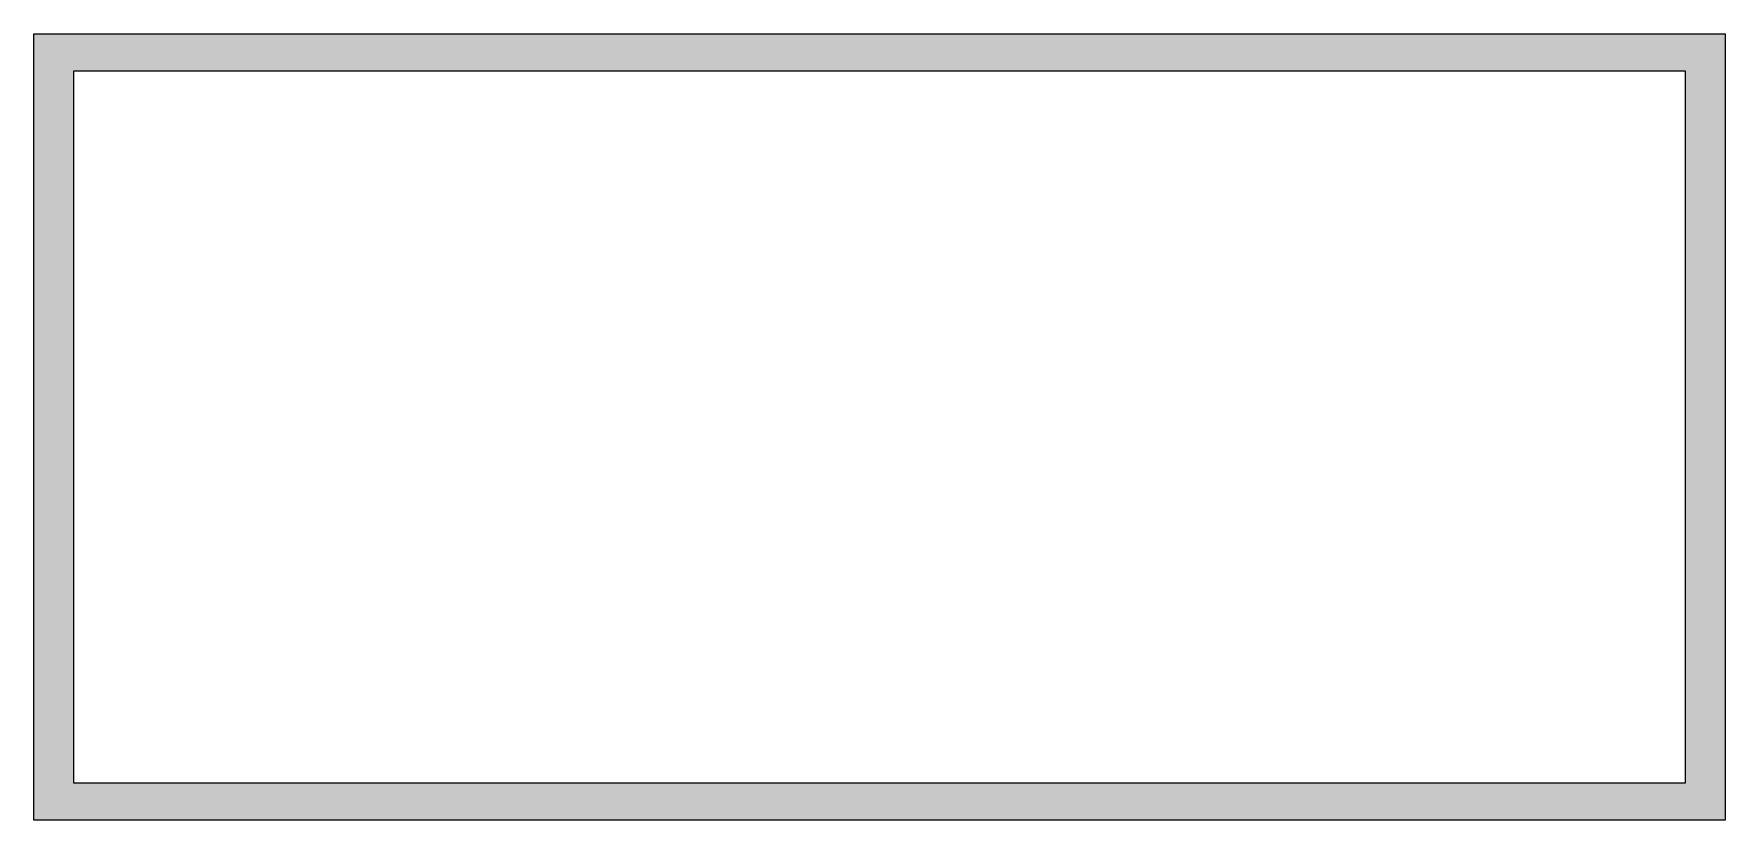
# Model space of a CAD drawing. Extents: x 24 to 981, y -1218 to 177.
# Drawn here: x 24 to 981, y -268 to 177 of the extents above; entities that cross this region are included whole.
import ezdxf

# ---------------------------------------------------------------- set-up
doc = ezdxf.new("R2010")
doc.units = 0
doc.header["$MEASUREMENT"] = 0
doc.layers.add('Layer 1', color=7, linetype='Continuous', lineweight=0)

msp = doc.modelspace()

# ---------------------------------------------------------------- hatches: boundary and pattern name
at = {"layer": 'Layer 1', "true_color": 0x9e1d20, "transparency": 33554687}
h = msp.add_hatch(color=244, dxfattribs=at)
h.dxf.hatch_style = 2
edge = h.paths.add_edge_path()
edge.add_spline(control_points=[(981.14, 176.59), (981.14, 176.59), (23.85, 176.59), (23.85, 176.59), (23.85, 176.59), (23.85, -268.38), (23.85, -268.38), (23.85, -268.38), (981.14, -268.38), (981.14, -268.38), (981.14, -268.38), (981.14, 176.59), (981.14, 176.59), (981.14, 176.59), (981.14, 176.59), (981.14, 176.59)], knot_values=[0, 0, 0, 0, 1, 1, 1, 2, 2, 2, 3, 3, 3, 4, 4, 4, 5, 5, 5, 5], degree=3, periodic=0)
edge = h.paths.add_edge_path()
edge.add_spline(control_points=[(958.76, 155.39), (958.76, 155.39), (958.76, -247.18), (958.76, -247.18), (958.76, -247.18), (46.23, -247.18), (46.23, -247.18), (46.23, -247.18), (46.23, 155.39), (46.23, 155.39), (46.23, 155.39), (958.76, 155.39), (958.76, 155.39)], knot_values=[0, 0, 0, 0, 1, 1, 1, 2, 2, 2, 3, 3, 3, 4, 4, 4, 4], degree=3, periodic=0)
edge.add_line((958.76, 155.39), (958.76, 155.39))

# ---------------------------------------------------------------- linework, layer by layer
at = {"layer": 'Layer 1'}
for points, knots in [([(981.14, 176.59), (981.14, 176.59), (23.85, 176.59), (23.85, 176.59), (23.85, 176.59), (23.85, -268.38), (23.85, -268.38), (23.85, -268.38), (981.14, -268.38), (981.14, -268.38), (981.14, -268.38), (981.14, 176.59), (981.14, 176.59), (981.14, 176.59), (981.14, 176.59), (981.14, 176.59)], [0, 0, 0, 0, 1, 1, 1, 2, 2, 2, 3, 3, 3, 4, 4, 4, 5, 5, 5, 5]), ([(958.76, 155.39), (958.76, 155.39), (958.76, -247.18), (958.76, -247.18), (958.76, -247.18), (46.23, -247.18), (46.23, -247.18), (46.23, -247.18), (46.23, 155.39), (46.23, 155.39), (46.23, 155.39), (958.76, 155.39), (958.76, 155.39)], [0, 0, 0, 0, 1, 1, 1, 2, 2, 2, 3, 3, 3, 4, 4, 4, 4])]:
    msp.add_open_spline(points, degree=3, knots=knots, dxfattribs=at)

doc.saveas('drawing.dxf')
